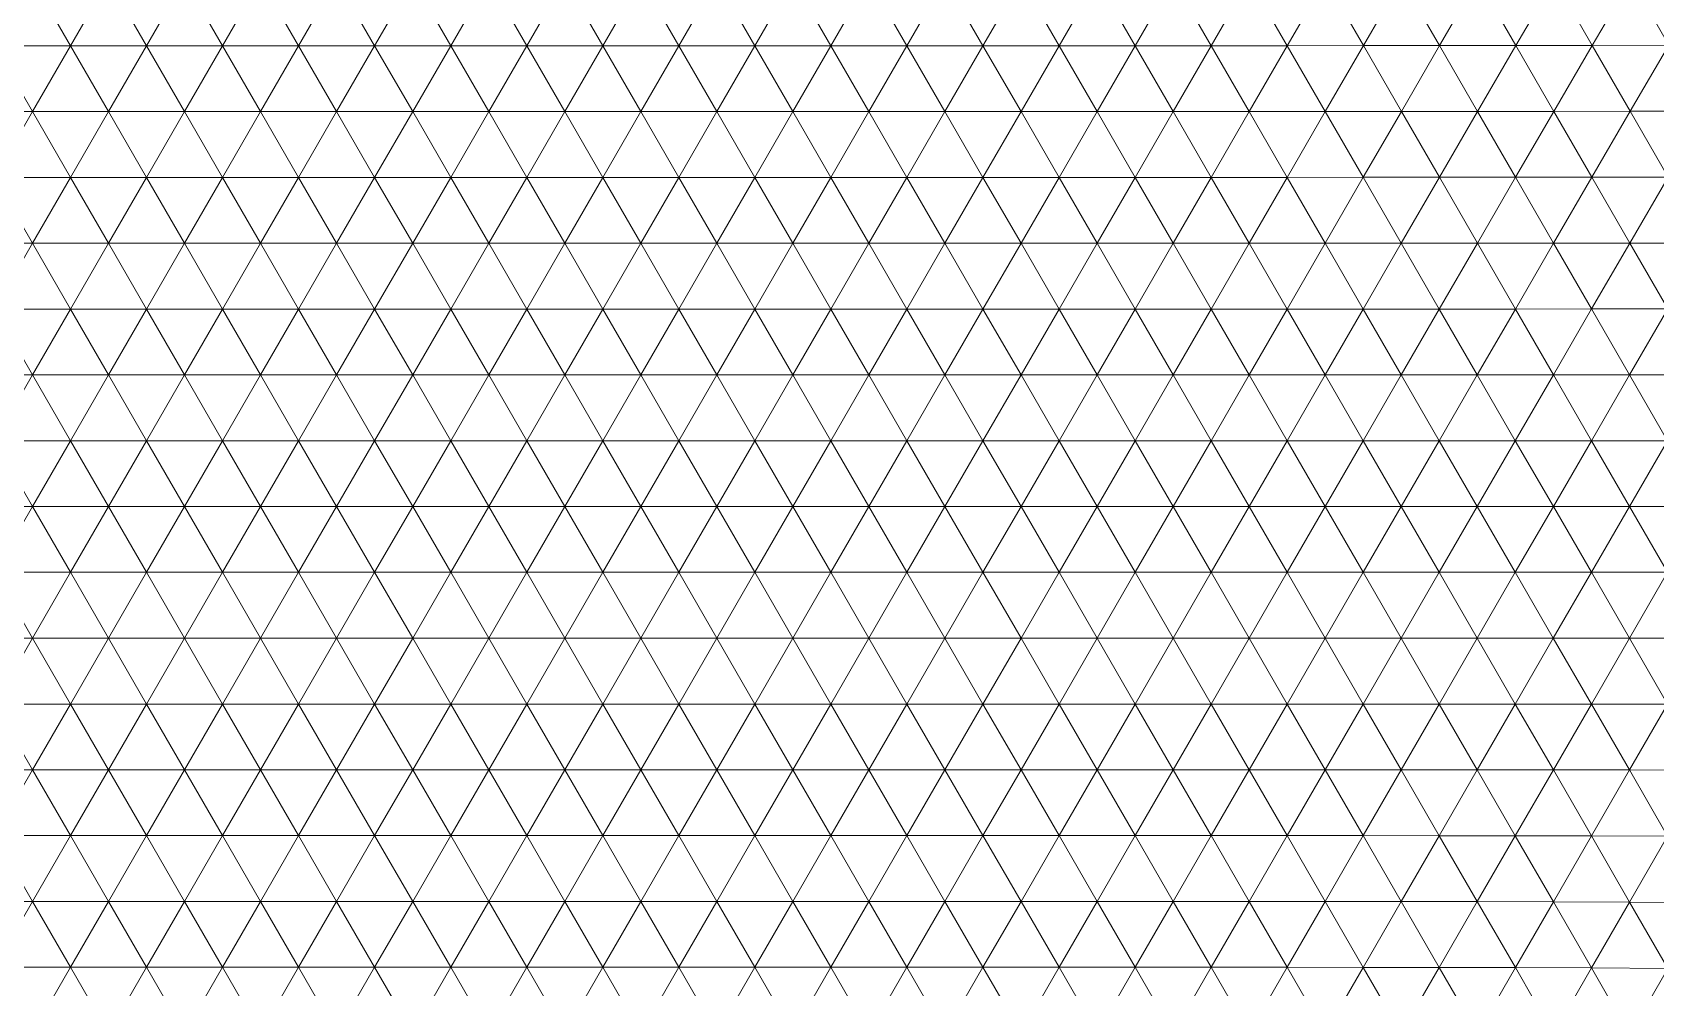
# Model space of a CAD drawing. Extents: x 1.2 to 53.9, y -43.5 to 3.2.
# Drawn here: x 37.909 to 42.178, y -31.852 to -29.338 of the extents above; entities that cross this region are included whole.
import ezdxf

# ---------------------------------------------------------------- set-up
doc = ezdxf.new("R2010")
doc.units = 0
doc.header["$MEASUREMENT"] = 0
doc.layers.add('layer', color=7, linetype='Continuous')

msp = doc.modelspace()

# ---------------------------------------------------------------- linework, layer by layer
at = {"layer": 'layer', "color": 47, "lineweight": 9}
for points in [[(41.7106, -29.1995), (41.8105, -29.3729), (41.9118, -29.1991)], [(41.8105, -29.3729), (42.0116, -29.3726), (41.9118, -29.1991)], [(41.9118, -29.1991), (42.0116, -29.3726), (42.1137, -29.1986)], [(42.0116, -29.3726), (42.2133, -29.3721), (42.1137, -29.1986)], [(42.1137, -29.1986), (42.2133, -29.3721), (42.3163, -29.1981)], [(37.8091, -29.3734), (38.0091, -29.3734), (37.9091, -29.2002)], [(37.9091, -29.2002), (38.0091, -29.3734), (38.1091, -29.2002)], [(38.0091, -29.3734), (38.2091, -29.3734), (38.1091, -29.2002)], [(38.1091, -29.2002), (38.2091, -29.3734), (38.3091, -29.2002)], [(38.2091, -29.3734), (38.4091, -29.3734), (38.3091, -29.2002)], [(38.3091, -29.2002), (38.4091, -29.3734), (38.5091, -29.2002)], [(38.4091, -29.3734), (38.6091, -29.3734), (38.5091, -29.2002)], [(38.5091, -29.2002), (38.6091, -29.3734), (38.7091, -29.2002)], [(38.6091, -29.3734), (38.8091, -29.3734), (38.7091, -29.2002)], [(38.7091, -29.2002), (38.8091, -29.3734), (38.9091, -29.2002)], [(38.8091, -29.3734), (39.0091, -29.3734), (38.9091, -29.2002)], [(38.9091, -29.2002), (39.0091, -29.3734), (39.1091, -29.2002)], [(39.0091, -29.3734), (39.2091, -29.3734), (39.1091, -29.2002)], [(39.1091, -29.2002), (39.2091, -29.3734), (39.3091, -29.2002)], [(39.2091, -29.3734), (39.4091, -29.3734), (39.3091, -29.2002)], [(39.3091, -29.2002), (39.4091, -29.3734), (39.5091, -29.2002)], [(39.4091, -29.3734), (39.6091, -29.3734), (39.5091, -29.2002)], [(39.5091, -29.2002), (39.6091, -29.3734), (39.7091, -29.2002)], [(39.6091, -29.3734), (39.8091, -29.3734), (39.7091, -29.2002)], [(39.7091, -29.2002), (39.8091, -29.3734), (39.9091, -29.2002)], [(39.8091, -29.3734), (40.0091, -29.3734), (39.9091, -29.2002)], [(39.9091, -29.2002), (40.0091, -29.3734), (40.1091, -29.2002)], [(40.0091, -29.3734), (40.2091, -29.3734), (40.1091, -29.2002)], [(40.1091, -29.2002), (40.2091, -29.3734), (40.3091, -29.2002)], [(40.2091, -29.3734), (40.4091, -29.3734), (40.3091, -29.2002)], [(40.3091, -29.2002), (40.4091, -29.3734), (40.5091, -29.2002)], [(40.4091, -29.3734), (40.6091, -29.3734), (40.5091, -29.2002)], [(40.5091, -29.2002), (40.6091, -29.3734), (40.7092, -29.2001)], [(40.6091, -29.3734), (40.8092, -29.3734), (40.7092, -29.2001)], [(40.7092, -29.2001), (40.8092, -29.3734), (40.9092, -29.2001)], [(40.8092, -29.3734), (41.0092, -29.3733), (40.9092, -29.2001)], [(40.9092, -29.2001), (41.0092, -29.3733), (41.1094, -29.2)], [(41.0092, -29.3733), (41.2093, -29.3733), (41.1094, -29.2)], [(41.1094, -29.2), (41.2093, -29.3733), (41.3096, -29.1999)], [(41.2093, -29.3733), (41.4095, -29.3732), (41.3096, -29.1999)], [(41.3096, -29.1999), (41.4095, -29.3732), (41.51, -29.1998)], [(41.4095, -29.3732), (41.6099, -29.3731), (41.51, -29.1998)], [(41.51, -29.1998), (41.6099, -29.3731), (41.7106, -29.1995)], [(41.6099, -29.3731), (41.8105, -29.3729), (41.7106, -29.1995)], [(37.7091, -29.5466), (37.9091, -29.5466), (37.8091, -29.3734)], [(37.8091, -29.3734), (37.9091, -29.5466), (38.0091, -29.3734)], [(37.9091, -29.5466), (38.1091, -29.5466), (38.0091, -29.3734)], [(38.0091, -29.3734), (38.1091, -29.5466), (38.2091, -29.3734)], [(38.1091, -29.5466), (38.3091, -29.5466), (38.2091, -29.3734)], [(38.2091, -29.3734), (38.3091, -29.5466), (38.4091, -29.3734)], [(38.3091, -29.5466), (38.5091, -29.5466), (38.4091, -29.3734)], [(38.4091, -29.3734), (38.5091, -29.5466), (38.6091, -29.3734)], [(38.5091, -29.5466), (38.7091, -29.5466), (38.6091, -29.3734)], [(38.6091, -29.3734), (38.7091, -29.5466), (38.8091, -29.3734)], [(38.7091, -29.5466), (38.9091, -29.5466), (38.8091, -29.3734)], [(38.8091, -29.3734), (38.9091, -29.5466), (39.0091, -29.3734)], [(38.9091, -29.5466), (39.1091, -29.5466), (39.0091, -29.3734)], [(39.0091, -29.3734), (39.1091, -29.5466), (39.2091, -29.3734)], [(39.1091, -29.5466), (39.3091, -29.5466), (39.2091, -29.3734)], [(39.2091, -29.3734), (39.3091, -29.5466), (39.4091, -29.3734)], [(39.3091, -29.5466), (39.5091, -29.5466), (39.4091, -29.3734)], [(39.4091, -29.3734), (39.5091, -29.5466), (39.6091, -29.3734)], [(39.5091, -29.5466), (39.7091, -29.5466), (39.6091, -29.3734)], [(39.6091, -29.3734), (39.7091, -29.5466), (39.8091, -29.3734)], [(39.7091, -29.5466), (39.9091, -29.5466), (39.8091, -29.3734)], [(39.8091, -29.3734), (39.9091, -29.5466), (40.0091, -29.3734)], [(39.9091, -29.5466), (40.1091, -29.5466), (40.0091, -29.3734)], [(40.0091, -29.3734), (40.1091, -29.5466), (40.2091, -29.3734)], [(40.1091, -29.5466), (40.3091, -29.5466), (40.2091, -29.3734)], [(40.2091, -29.3734), (40.3091, -29.5466), (40.4091, -29.3734)], [(40.3091, -29.5466), (40.5091, -29.5466), (40.4091, -29.3734)], [(40.4091, -29.3734), (40.5091, -29.5466), (40.6091, -29.3734)], [(40.5091, -29.5466), (40.7091, -29.5466), (40.6091, -29.3734)], [(40.6091, -29.3734), (40.7091, -29.5466), (40.8092, -29.3734)], [(40.7091, -29.5466), (40.9092, -29.5466), (40.8092, -29.3734)], [(40.8092, -29.3734), (40.9092, -29.5466), (41.0092, -29.3733)], [(40.9092, -29.5466), (41.1092, -29.5465), (41.0092, -29.3733)], [(41.0092, -29.3733), (41.1092, -29.5465), (41.2093, -29.3733)], [(41.1092, -29.5465), (41.3093, -29.5465), (41.2093, -29.3733)], [(41.2093, -29.3733), (41.3093, -29.5465), (41.4095, -29.3732)], [(41.3093, -29.5465), (41.5095, -29.5465), (41.4095, -29.3732)], [(41.4095, -29.3732), (41.5095, -29.5465), (41.6099, -29.3731)], [(41.5095, -29.5465), (41.7098, -29.5463), (41.6099, -29.3731)], [(41.6099, -29.3731), (41.7098, -29.5463), (41.8105, -29.3729)], [(41.7098, -29.5463), (41.9104, -29.5462), (41.8105, -29.3729)], [(41.8105, -29.3729), (41.9104, -29.5462), (42.0116, -29.3726)], [(41.9104, -29.5462), (42.1114, -29.5459), (42.0116, -29.3726)], [(42.0116, -29.3726), (42.1114, -29.5459), (42.2133, -29.3721)], [(42.1114, -29.5459), (42.3131, -29.5455), (42.2133, -29.3721)], [(37.7091, -29.5466), (37.8091, -29.7198), (37.9091, -29.5466)], [(37.8091, -29.7198), (38.0091, -29.7198), (37.9091, -29.5466)], [(37.9091, -29.5466), (38.0091, -29.7198), (38.1091, -29.5466)], [(38.0091, -29.7198), (38.2091, -29.7198), (38.1091, -29.5466)], [(38.1091, -29.5466), (38.2091, -29.7198), (38.3091, -29.5466)], [(38.2091, -29.7198), (38.4091, -29.7198), (38.3091, -29.5466)], [(38.3091, -29.5466), (38.4091, -29.7198), (38.5091, -29.5466)], [(38.4091, -29.7198), (38.6091, -29.7198), (38.5091, -29.5466)], [(38.5091, -29.5466), (38.6091, -29.7198), (38.7091, -29.5466)], [(38.6091, -29.7198), (38.8091, -29.7198), (38.7091, -29.5466)], [(38.7091, -29.5466), (38.8091, -29.7198), (38.9091, -29.5466)], [(38.8091, -29.7198), (39.0091, -29.7198), (38.9091, -29.5466)], [(38.9091, -29.5466), (39.0091, -29.7198), (39.1091, -29.5466)], [(39.0091, -29.7198), (39.2091, -29.7198), (39.1091, -29.5466)], [(39.1091, -29.5466), (39.2091, -29.7198), (39.3091, -29.5466)], [(39.2091, -29.7198), (39.4091, -29.7198), (39.3091, -29.5466)], [(39.3091, -29.5466), (39.4091, -29.7198), (39.5091, -29.5466)], [(39.4091, -29.7198), (39.6091, -29.7198), (39.5091, -29.5466)], [(39.5091, -29.5466), (39.6091, -29.7198), (39.7091, -29.5466)], [(39.6091, -29.7198), (39.8091, -29.7198), (39.7091, -29.5466)], [(39.7091, -29.5466), (39.8091, -29.7198), (39.9091, -29.5466)], [(39.8091, -29.7198), (40.0091, -29.7198), (39.9091, -29.5466)], [(39.9091, -29.5466), (40.0091, -29.7198), (40.1091, -29.5466)], [(40.0091, -29.7198), (40.2091, -29.7198), (40.1091, -29.5466)], [(40.1091, -29.5466), (40.2091, -29.7198), (40.3091, -29.5466)], [(40.2091, -29.7198), (40.4091, -29.7198), (40.3091, -29.5466)], [(40.3091, -29.5466), (40.4091, -29.7198), (40.5091, -29.5466)], [(40.4091, -29.7198), (40.6091, -29.7198), (40.5091, -29.5466)], [(40.5091, -29.5466), (40.6091, -29.7198), (40.7091, -29.5466)], [(40.6091, -29.7198), (40.8091, -29.7198), (40.7091, -29.5466)], [(40.7091, -29.5466), (40.8091, -29.7198), (40.9092, -29.5466)], [(40.8091, -29.7198), (41.0092, -29.7198), (40.9092, -29.5466)], [(40.9092, -29.5466), (41.0092, -29.7198), (41.1092, -29.5465)], [(41.0092, -29.7198), (41.2092, -29.7198), (41.1092, -29.5465)], [(41.1092, -29.5465), (41.2092, -29.7198), (41.3093, -29.5465)], [(41.2092, -29.7198), (41.4093, -29.7197), (41.3093, -29.5465)], [(41.3093, -29.5465), (41.4093, -29.7197), (41.5095, -29.5465)], [(41.4093, -29.7197), (41.6094, -29.7197), (41.5095, -29.5465)], [(41.5095, -29.5465), (41.6094, -29.7197), (41.7098, -29.5463)], [(41.6094, -29.7197), (41.8097, -29.7196), (41.7098, -29.5463)], [(41.7098, -29.5463), (41.8097, -29.7196), (41.9104, -29.5462)], [(41.8097, -29.7196), (42.0102, -29.7195), (41.9104, -29.5462)], [(41.9104, -29.5462), (42.0102, -29.7195), (42.1114, -29.5459)], [(42.0102, -29.7195), (42.2111, -29.7193), (42.1114, -29.5459)], [(42.1114, -29.5459), (42.2111, -29.7193), (42.3131, -29.5455)], [(37.7091, -29.893), (37.9091, -29.893), (37.8091, -29.7198)], [(37.8091, -29.7198), (37.9091, -29.893), (38.0091, -29.7198)], [(37.9091, -29.893), (38.1091, -29.893), (38.0091, -29.7198)], [(38.0091, -29.7198), (38.1091, -29.893), (38.2091, -29.7198)], [(38.1091, -29.893), (38.3091, -29.893), (38.2091, -29.7198)], [(38.2091, -29.7198), (38.3091, -29.893), (38.4091, -29.7198)], [(38.3091, -29.893), (38.5091, -29.893), (38.4091, -29.7198)], [(38.4091, -29.7198), (38.5091, -29.893), (38.6091, -29.7198)], [(38.5091, -29.893), (38.7091, -29.893), (38.6091, -29.7198)], [(38.6091, -29.7198), (38.7091, -29.893), (38.8091, -29.7198)], [(38.7091, -29.893), (38.9091, -29.893), (38.8091, -29.7198)], [(38.8091, -29.7198), (38.9091, -29.893), (39.0091, -29.7198)], [(38.9091, -29.893), (39.1091, -29.893), (39.0091, -29.7198)], [(39.0091, -29.7198), (39.1091, -29.893), (39.2091, -29.7198)], [(39.1091, -29.893), (39.3091, -29.893), (39.2091, -29.7198)], [(39.2091, -29.7198), (39.3091, -29.893), (39.4091, -29.7198)], [(39.3091, -29.893), (39.5091, -29.893), (39.4091, -29.7198)], [(39.4091, -29.7198), (39.5091, -29.893), (39.6091, -29.7198)], [(39.5091, -29.893), (39.7091, -29.893), (39.6091, -29.7198)], [(39.6091, -29.7198), (39.7091, -29.893), (39.8091, -29.7198)], [(39.7091, -29.893), (39.9091, -29.893), (39.8091, -29.7198)], [(39.8091, -29.7198), (39.9091, -29.893), (40.0091, -29.7198)], [(39.9091, -29.893), (40.1091, -29.893), (40.0091, -29.7198)], [(40.0091, -29.7198), (40.1091, -29.893), (40.2091, -29.7198)], [(40.1091, -29.893), (40.3091, -29.893), (40.2091, -29.7198)], [(40.2091, -29.7198), (40.3091, -29.893), (40.4091, -29.7198)], [(40.3091, -29.893), (40.5091, -29.893), (40.4091, -29.7198)], [(40.4091, -29.7198), (40.5091, -29.893), (40.6091, -29.7198)], [(40.5091, -29.893), (40.7091, -29.893), (40.6091, -29.7198)], [(40.6091, -29.7198), (40.7091, -29.893), (40.8091, -29.7198)], [(40.7091, -29.893), (40.9091, -29.893), (40.8091, -29.7198)], [(40.8091, -29.7198), (40.9091, -29.893), (41.0092, -29.7198)], [(40.9091, -29.893), (41.1091, -29.893), (41.0092, -29.7198)], [(41.0092, -29.7198), (41.1091, -29.893), (41.2092, -29.7198)], [(41.1091, -29.893), (41.3092, -29.893), (41.2092, -29.7198)], [(41.2092, -29.7198), (41.3092, -29.893), (41.4093, -29.7197)], [(41.3092, -29.893), (41.5093, -29.893), (41.4093, -29.7197)], [(41.4093, -29.7197), (41.5093, -29.893), (41.6094, -29.7197)], [(41.5093, -29.893), (41.7094, -29.8929), (41.6094, -29.7197)], [(41.6094, -29.7197), (41.7094, -29.8929), (41.8097, -29.7196)], [(41.7094, -29.8929), (41.9097, -29.8929), (41.8097, -29.7196)], [(41.8097, -29.7196), (41.9097, -29.8929), (42.0102, -29.7195)], [(41.9097, -29.8929), (42.1101, -29.8928), (42.0102, -29.7195)], [(42.0102, -29.7195), (42.1101, -29.8928), (42.2111, -29.7193)], [(42.1101, -29.8928), (42.3108, -29.8928), (42.2111, -29.7193)], [(37.7091, -29.893), (37.8091, -30.0662), (37.9091, -29.893)], [(37.8091, -30.0662), (38.0091, -30.0662), (37.9091, -29.893)], [(37.9091, -29.893), (38.0091, -30.0662), (38.1091, -29.893)], [(38.0091, -30.0662), (38.2091, -30.0662), (38.1091, -29.893)], [(38.1091, -29.893), (38.2091, -30.0662), (38.3091, -29.893)], [(38.2091, -30.0662), (38.4091, -30.0662), (38.3091, -29.893)], [(38.3091, -29.893), (38.4091, -30.0662), (38.5091, -29.893)], [(38.4091, -30.0662), (38.6091, -30.0662), (38.5091, -29.893)], [(38.5091, -29.893), (38.6091, -30.0662), (38.7091, -29.893)], [(38.6091, -30.0662), (38.8091, -30.0662), (38.7091, -29.893)], [(38.7091, -29.893), (38.8091, -30.0662), (38.9091, -29.893)], [(38.8091, -30.0662), (39.0091, -30.0662), (38.9091, -29.893)], [(38.9091, -29.893), (39.0091, -30.0662), (39.1091, -29.893)], [(39.0091, -30.0662), (39.2091, -30.0662), (39.1091, -29.893)], [(39.1091, -29.893), (39.2091, -30.0662), (39.3091, -29.893)], [(39.2091, -30.0662), (39.4091, -30.0662), (39.3091, -29.893)], [(39.3091, -29.893), (39.4091, -30.0662), (39.5091, -29.893)], [(39.4091, -30.0662), (39.6091, -30.0662), (39.5091, -29.893)], [(39.5091, -29.893), (39.6091, -30.0662), (39.7091, -29.893)], [(39.6091, -30.0662), (39.8091, -30.0662), (39.7091, -29.893)], [(39.7091, -29.893), (39.8091, -30.0662), (39.9091, -29.893)], [(39.8091, -30.0662), (40.0091, -30.0662), (39.9091, -29.893)], [(39.9091, -29.893), (40.0091, -30.0662), (40.1091, -29.893)], [(40.0091, -30.0662), (40.2091, -30.0662), (40.1091, -29.893)], [(40.1091, -29.893), (40.2091, -30.0662), (40.3091, -29.893)], [(40.2091, -30.0662), (40.4091, -30.0662), (40.3091, -29.893)], [(40.3091, -29.893), (40.4091, -30.0662), (40.5091, -29.893)], [(40.4091, -30.0662), (40.6091, -30.0662), (40.5091, -29.893)], [(40.5091, -29.893), (40.6091, -30.0662), (40.7091, -29.893)], [(40.6091, -30.0662), (40.8091, -30.0662), (40.7091, -29.893)], [(40.7091, -29.893), (40.8091, -30.0662), (40.9091, -29.893)], [(40.8091, -30.0662), (41.0091, -30.0662), (40.9091, -29.893)], [(40.9091, -29.893), (41.0091, -30.0662), (41.1091, -29.893)], [(41.0091, -30.0662), (41.2091, -30.0662), (41.1091, -29.893)], [(41.1091, -29.893), (41.2091, -30.0662), (41.3092, -29.893)], [(41.2091, -30.0662), (41.4092, -30.0662), (41.3092, -29.893)], [(41.3092, -29.893), (41.4092, -30.0662), (41.5093, -29.893)], [(41.4092, -30.0662), (41.6092, -30.0662), (41.5093, -29.893)], [(41.5093, -29.893), (41.6092, -30.0662), (41.7094, -29.8929)], [(41.6092, -30.0662), (41.8094, -30.0662), (41.7094, -29.8929)], [(41.7094, -29.8929), (41.8094, -30.0662), (41.9097, -29.8929)], [(41.8094, -30.0662), (42.0096, -30.0661), (41.9097, -29.8929)], [(41.9097, -29.8929), (42.0096, -30.0661), (42.1101, -29.8928)], [(42.0096, -30.0661), (42.2099, -30.0661), (42.1101, -29.8928)], [(42.1101, -29.8928), (42.2099, -30.0661), (42.3108, -29.8928)], [(37.7091, -30.2394), (37.9091, -30.2394), (37.8091, -30.0662)], [(37.8091, -30.0662), (37.9091, -30.2394), (38.0091, -30.0662)], [(37.9091, -30.2394), (38.1091, -30.2394), (38.0091, -30.0662)], [(38.0091, -30.0662), (38.1091, -30.2394), (38.2091, -30.0662)], [(38.1091, -30.2394), (38.3091, -30.2394), (38.2091, -30.0662)], [(38.2091, -30.0662), (38.3091, -30.2394), (38.4091, -30.0662)], [(38.3091, -30.2394), (38.5091, -30.2394), (38.4091, -30.0662)], [(38.4091, -30.0662), (38.5091, -30.2394), (38.6091, -30.0662)], [(38.5091, -30.2394), (38.7091, -30.2394), (38.6091, -30.0662)], [(38.6091, -30.0662), (38.7091, -30.2394), (38.8091, -30.0662)], [(38.7091, -30.2394), (38.9091, -30.2394), (38.8091, -30.0662)], [(38.8091, -30.0662), (38.9091, -30.2394), (39.0091, -30.0662)], [(38.9091, -30.2394), (39.1091, -30.2394), (39.0091, -30.0662)], [(39.0091, -30.0662), (39.1091, -30.2394), (39.2091, -30.0662)], [(39.1091, -30.2394), (39.3091, -30.2394), (39.2091, -30.0662)], [(39.2091, -30.0662), (39.3091, -30.2394), (39.4091, -30.0662)], [(39.3091, -30.2394), (39.5091, -30.2394), (39.4091, -30.0662)], [(39.4091, -30.0662), (39.5091, -30.2394), (39.6091, -30.0662)], [(39.5091, -30.2394), (39.7091, -30.2394), (39.6091, -30.0662)], [(39.6091, -30.0662), (39.7091, -30.2394), (39.8091, -30.0662)], [(39.7091, -30.2394), (39.9091, -30.2394), (39.8091, -30.0662)], [(39.8091, -30.0662), (39.9091, -30.2394), (40.0091, -30.0662)], [(39.9091, -30.2394), (40.1091, -30.2394), (40.0091, -30.0662)], [(40.0091, -30.0662), (40.1091, -30.2394), (40.2091, -30.0662)], [(40.1091, -30.2394), (40.3091, -30.2394), (40.2091, -30.0662)], [(40.2091, -30.0662), (40.3091, -30.2394), (40.4091, -30.0662)], [(40.3091, -30.2394), (40.5091, -30.2394), (40.4091, -30.0662)], [(40.4091, -30.0662), (40.5091, -30.2394), (40.6091, -30.0662)], [(40.5091, -30.2394), (40.7091, -30.2394), (40.6091, -30.0662)], [(40.6091, -30.0662), (40.7091, -30.2394), (40.8091, -30.0662)], [(40.7091, -30.2394), (40.9091, -30.2394), (40.8091, -30.0662)], [(40.8091, -30.0662), (40.9091, -30.2394), (41.0091, -30.0662)], [(40.9091, -30.2394), (41.1091, -30.2394), (41.0091, -30.0662)], [(41.0091, -30.0662), (41.1091, -30.2394), (41.2091, -30.0662)], [(41.1091, -30.2394), (41.3091, -30.2394), (41.2091, -30.0662)], [(41.2091, -30.0662), (41.3091, -30.2394), (41.4092, -30.0662)], [(41.3091, -30.2394), (41.5092, -30.2394), (41.4092, -30.0662)], [(41.4092, -30.0662), (41.5092, -30.2394), (41.6092, -30.0662)], [(41.5092, -30.2394), (41.7092, -30.2394), (41.6092, -30.0662)], [(41.6092, -30.0662), (41.7092, -30.2394), (41.8094, -30.0662)], [(41.7092, -30.2394), (41.9093, -30.2394), (41.8094, -30.0662)], [(41.8094, -30.0662), (41.9093, -30.2394), (42.0096, -30.0661)], [(41.9093, -30.2394), (42.1095, -30.2394), (42.0096, -30.0661)], [(42.0096, -30.0661), (42.1095, -30.2394), (42.2099, -30.0661)], [(42.1095, -30.2394), (42.3097, -30.2394), (42.2099, -30.0661)], [(37.7091, -30.2394), (37.8091, -30.4126), (37.9091, -30.2394)], [(37.8091, -30.4126), (38.0091, -30.4126), (37.9091, -30.2394)], [(37.9091, -30.2394), (38.0091, -30.4126), (38.1091, -30.2394)], [(38.0091, -30.4126), (38.2091, -30.4126), (38.1091, -30.2394)], [(38.1091, -30.2394), (38.2091, -30.4126), (38.3091, -30.2394)], [(38.2091, -30.4126), (38.4091, -30.4126), (38.3091, -30.2394)], [(38.3091, -30.2394), (38.4091, -30.4126), (38.5091, -30.2394)], [(38.4091, -30.4126), (38.6091, -30.4126), (38.5091, -30.2394)], [(38.5091, -30.2394), (38.6091, -30.4126), (38.7091, -30.2394)], [(38.6091, -30.4126), (38.8091, -30.4126), (38.7091, -30.2394)], [(38.7091, -30.2394), (38.8091, -30.4126), (38.9091, -30.2394)], [(38.8091, -30.4126), (39.0091, -30.4126), (38.9091, -30.2394)], [(38.9091, -30.2394), (39.0091, -30.4126), (39.1091, -30.2394)], [(39.0091, -30.4126), (39.2091, -30.4126), (39.1091, -30.2394)], [(39.1091, -30.2394), (39.2091, -30.4126), (39.3091, -30.2394)], [(39.2091, -30.4126), (39.4091, -30.4126), (39.3091, -30.2394)], [(39.3091, -30.2394), (39.4091, -30.4126), (39.5091, -30.2394)], [(39.4091, -30.4126), (39.6091, -30.4126), (39.5091, -30.2394)], [(39.5091, -30.2394), (39.6091, -30.4126), (39.7091, -30.2394)], [(39.6091, -30.4126), (39.8091, -30.4126), (39.7091, -30.2394)], [(39.7091, -30.2394), (39.8091, -30.4126), (39.9091, -30.2394)], [(39.8091, -30.4126), (40.0091, -30.4126), (39.9091, -30.2394)], [(39.9091, -30.2394), (40.0091, -30.4126), (40.1091, -30.2394)], [(40.0091, -30.4126), (40.2091, -30.4126), (40.1091, -30.2394)], [(40.1091, -30.2394), (40.2091, -30.4126), (40.3091, -30.2394)], [(40.2091, -30.4126), (40.4091, -30.4126), (40.3091, -30.2394)], [(40.3091, -30.2394), (40.4091, -30.4126), (40.5091, -30.2394)], [(40.4091, -30.4126), (40.6091, -30.4126), (40.5091, -30.2394)], [(40.5091, -30.2394), (40.6091, -30.4126), (40.7091, -30.2394)], [(40.6091, -30.4126), (40.8091, -30.4126), (40.7091, -30.2394)], [(40.7091, -30.2394), (40.8091, -30.4126), (40.9091, -30.2394)], [(40.8091, -30.4126), (41.0091, -30.4126), (40.9091, -30.2394)], [(40.9091, -30.2394), (41.0091, -30.4126), (41.1091, -30.2394)], [(41.0091, -30.4126), (41.2091, -30.4126), (41.1091, -30.2394)], [(41.1091, -30.2394), (41.2091, -30.4126), (41.3091, -30.2394)], [(41.2091, -30.4126), (41.4091, -30.4126), (41.3091, -30.2394)], [(41.3091, -30.2394), (41.4091, -30.4126), (41.5092, -30.2394)], [(41.4091, -30.4126), (41.6092, -30.4126), (41.5092, -30.2394)], [(41.5092, -30.2394), (41.6092, -30.4126), (41.7092, -30.2394)], [(41.6092, -30.4126), (41.8092, -30.4126), (41.7092, -30.2394)], [(41.7092, -30.2394), (41.8092, -30.4126), (41.9093, -30.2394)], [(41.8092, -30.4126), (42.0093, -30.4126), (41.9093, -30.2394)], [(41.9093, -30.2394), (42.0093, -30.4126), (42.1095, -30.2394)], [(42.0093, -30.4126), (42.2094, -30.4126), (42.1095, -30.2394)], [(42.1095, -30.2394), (42.2094, -30.4126), (42.3097, -30.2394)], [(37.7091, -30.5858), (37.9091, -30.5858), (37.8091, -30.4126)], [(37.8091, -30.4126), (37.9091, -30.5858), (38.0091, -30.4126)], [(37.9091, -30.5858), (38.1091, -30.5858), (38.0091, -30.4126)], [(38.0091, -30.4126), (38.1091, -30.5858), (38.2091, -30.4126)], [(38.1091, -30.5858), (38.3091, -30.5858), (38.2091, -30.4126)], [(38.2091, -30.4126), (38.3091, -30.5858), (38.4091, -30.4126)], [(38.3091, -30.5858), (38.5091, -30.5858), (38.4091, -30.4126)], [(38.4091, -30.4126), (38.5091, -30.5858), (38.6091, -30.4126)], [(38.5091, -30.5858), (38.7091, -30.5858), (38.6091, -30.4126)], [(38.6091, -30.4126), (38.7091, -30.5858), (38.8091, -30.4126)], [(38.7091, -30.5858), (38.9091, -30.5858), (38.8091, -30.4126)], [(38.8091, -30.4126), (38.9091, -30.5858), (39.0091, -30.4126)], [(38.9091, -30.5858), (39.1091, -30.5858), (39.0091, -30.4126)], [(39.0091, -30.4126), (39.1091, -30.5858), (39.2091, -30.4126)], [(39.1091, -30.5858), (39.3091, -30.5858), (39.2091, -30.4126)], [(39.2091, -30.4126), (39.3091, -30.5858), (39.4091, -30.4126)], [(39.3091, -30.5858), (39.5091, -30.5858), (39.4091, -30.4126)], [(39.4091, -30.4126), (39.5091, -30.5858), (39.6091, -30.4126)], [(39.5091, -30.5858), (39.7091, -30.5858), (39.6091, -30.4126)], [(39.6091, -30.4126), (39.7091, -30.5858), (39.8091, -30.4126)], [(39.7091, -30.5858), (39.9091, -30.5858), (39.8091, -30.4126)], [(39.8091, -30.4126), (39.9091, -30.5858), (40.0091, -30.4126)], [(39.9091, -30.5858), (40.1091, -30.5858), (40.0091, -30.4126)], [(40.0091, -30.4126), (40.1091, -30.5858), (40.2091, -30.4126)], [(40.1091, -30.5858), (40.3091, -30.5858), (40.2091, -30.4126)], [(40.2091, -30.4126), (40.3091, -30.5858), (40.4091, -30.4126)], [(40.3091, -30.5858), (40.5091, -30.5858), (40.4091, -30.4126)], [(40.4091, -30.4126), (40.5091, -30.5858), (40.6091, -30.4126)], [(40.5091, -30.5858), (40.7091, -30.5858), (40.6091, -30.4126)], [(40.6091, -30.4126), (40.7091, -30.5858), (40.8091, -30.4126)], [(40.7091, -30.5858), (40.9091, -30.5858), (40.8091, -30.4126)], [(40.8091, -30.4126), (40.9091, -30.5858), (41.0091, -30.4126)], [(40.9091, -30.5858), (41.1091, -30.5858), (41.0091, -30.4126)], [(41.0091, -30.4126), (41.1091, -30.5858), (41.2091, -30.4126)], [(41.1091, -30.5858), (41.3091, -30.5858), (41.2091, -30.4126)], [(41.2091, -30.4126), (41.3091, -30.5858), (41.4091, -30.4126)], [(41.3091, -30.5858), (41.5091, -30.5858), (41.4091, -30.4126)], [(41.4091, -30.4126), (41.5091, -30.5858), (41.6092, -30.4126)], [(41.5091, -30.5858), (41.7091, -30.5858), (41.6092, -30.4126)], [(41.6092, -30.4126), (41.7091, -30.5858), (41.8092, -30.4126)], [(41.7091, -30.5858), (41.9092, -30.5858), (41.8092, -30.4126)], [(41.8092, -30.4126), (41.9092, -30.5858), (42.0093, -30.4126)], [(41.9092, -30.5858), (42.1092, -30.5858), (42.0093, -30.4126)], [(42.0093, -30.4126), (42.1092, -30.5858), (42.2094, -30.4126)], [(42.1092, -30.5858), (42.3093, -30.5858), (42.2094, -30.4126)], [(37.7091, -30.5858), (37.8091, -30.759), (37.9091, -30.5858)], [(37.8091, -30.759), (38.0091, -30.759), (37.9091, -30.5858)], [(37.9091, -30.5858), (38.0091, -30.759), (38.1091, -30.5858)], [(38.0091, -30.759), (38.2091, -30.759), (38.1091, -30.5858)], [(38.1091, -30.5858), (38.2091, -30.759), (38.3091, -30.5858)], [(38.2091, -30.759), (38.4091, -30.759), (38.3091, -30.5858)], [(38.3091, -30.5858), (38.4091, -30.759), (38.5091, -30.5858)], [(38.4091, -30.759), (38.6091, -30.759), (38.5091, -30.5858)], [(38.5091, -30.5858), (38.6091, -30.759), (38.7091, -30.5858)], [(38.6091, -30.759), (38.8091, -30.759), (38.7091, -30.5858)], [(38.7091, -30.5858), (38.8091, -30.759), (38.9091, -30.5858)], [(38.8091, -30.759), (39.0091, -30.759), (38.9091, -30.5858)], [(38.9091, -30.5858), (39.0091, -30.759), (39.1091, -30.5858)], [(39.0091, -30.759), (39.2091, -30.759), (39.1091, -30.5858)], [(39.1091, -30.5858), (39.2091, -30.759), (39.3091, -30.5858)], [(39.2091, -30.759), (39.4091, -30.759), (39.3091, -30.5858)], [(39.3091, -30.5858), (39.4091, -30.759), (39.5091, -30.5858)], [(39.4091, -30.759), (39.6091, -30.759), (39.5091, -30.5858)], [(39.5091, -30.5858), (39.6091, -30.759), (39.7091, -30.5858)], [(39.6091, -30.759), (39.8091, -30.759), (39.7091, -30.5858)], [(39.7091, -30.5858), (39.8091, -30.759), (39.9091, -30.5858)], [(39.8091, -30.759), (40.0091, -30.759), (39.9091, -30.5858)], [(39.9091, -30.5858), (40.0091, -30.759), (40.1091, -30.5858)], [(40.0091, -30.759), (40.2091, -30.759), (40.1091, -30.5858)], [(40.1091, -30.5858), (40.2091, -30.759), (40.3091, -30.5858)], [(40.2091, -30.759), (40.4091, -30.759), (40.3091, -30.5858)], [(40.3091, -30.5858), (40.4091, -30.759), (40.5091, -30.5858)], [(40.4091, -30.759), (40.6091, -30.759), (40.5091, -30.5858)], [(40.5091, -30.5858), (40.6091, -30.759), (40.7091, -30.5858)], [(40.6091, -30.759), (40.8091, -30.759), (40.7091, -30.5858)], [(40.7091, -30.5858), (40.8091, -30.759), (40.9091, -30.5858)], [(40.8091, -30.759), (41.0091, -30.759), (40.9091, -30.5858)], [(40.9091, -30.5858), (41.0091, -30.759), (41.1091, -30.5858)], [(41.0091, -30.759), (41.2091, -30.759), (41.1091, -30.5858)], [(41.1091, -30.5858), (41.2091, -30.759), (41.3091, -30.5858)], [(41.2091, -30.759), (41.4091, -30.759), (41.3091, -30.5858)], [(41.3091, -30.5858), (41.4091, -30.759), (41.5091, -30.5858)], [(41.4091, -30.759), (41.6091, -30.759), (41.5091, -30.5858)], [(41.5091, -30.5858), (41.6091, -30.759), (41.7091, -30.5858)], [(41.6091, -30.759), (41.8091, -30.759), (41.7091, -30.5858)], [(41.7091, -30.5858), (41.8091, -30.759), (41.9092, -30.5858)], [(41.8091, -30.759), (42.0091, -30.759), (41.9092, -30.5858)], [(41.9092, -30.5858), (42.0091, -30.759), (42.1092, -30.5858)], [(42.0091, -30.759), (42.2091, -30.759), (42.1092, -30.5858)], [(42.1092, -30.5858), (42.2091, -30.759), (42.3093, -30.5858)], [(37.9091, -30.9323), (37.8091, -30.759), (37.7091, -30.9323)], [(38.0091, -30.759), (37.8091, -30.759), (37.9091, -30.9323)], [(38.1091, -30.9323), (38.0091, -30.759), (37.9091, -30.9323)], [(38.2091, -30.759), (38.0091, -30.759), (38.1091, -30.9323)], [(38.3091, -30.9323), (38.2091, -30.759), (38.1091, -30.9323)], [(38.4091, -30.759), (38.2091, -30.759), (38.3091, -30.9323)], [(38.5091, -30.9323), (38.4091, -30.759), (38.3091, -30.9323)], [(38.6091, -30.759), (38.4091, -30.759), (38.5091, -30.9323)], [(38.7091, -30.9323), (38.6091, -30.759), (38.5091, -30.9323)], [(38.8091, -30.759), (38.6091, -30.759), (38.7091, -30.9323)], [(38.9091, -30.9323), (38.8091, -30.759), (38.7091, -30.9323)], [(39.0091, -30.759), (38.8091, -30.759), (38.9091, -30.9323)], [(39.1091, -30.9323), (39.0091, -30.759), (38.9091, -30.9323)], [(39.2091, -30.759), (39.0091, -30.759), (39.1091, -30.9323)], [(39.3091, -30.9323), (39.2091, -30.759), (39.1091, -30.9323)], [(39.4091, -30.759), (39.2091, -30.759), (39.3091, -30.9323)], [(39.5091, -30.9323), (39.4091, -30.759), (39.3091, -30.9323)], [(39.6091, -30.759), (39.4091, -30.759), (39.5091, -30.9323)], [(39.7091, -30.9323), (39.6091, -30.759), (39.5091, -30.9323)], [(39.8091, -30.759), (39.6091, -30.759), (39.7091, -30.9323)], [(39.9091, -30.9323), (39.8091, -30.759), (39.7091, -30.9323)], [(40.0091, -30.759), (39.8091, -30.759), (39.9091, -30.9323)], [(40.1091, -30.9323), (40.0091, -30.759), (39.9091, -30.9323)], [(40.2091, -30.759), (40.0091, -30.759), (40.1091, -30.9323)], [(40.3091, -30.9323), (40.2091, -30.759), (40.1091, -30.9323)], [(40.4091, -30.759), (40.2091, -30.759), (40.3091, -30.9323)], [(40.5091, -30.9323), (40.4091, -30.759), (40.3091, -30.9323)], [(40.6091, -30.759), (40.4091, -30.759), (40.5091, -30.9323)], [(40.7091, -30.9323), (40.6091, -30.759), (40.5091, -30.9323)], [(40.8091, -30.759), (40.6091, -30.759), (40.7091, -30.9323)], [(40.9091, -30.9323), (40.8091, -30.759), (40.7091, -30.9323)], [(41.0091, -30.759), (40.8091, -30.759), (40.9091, -30.9323)], [(41.1091, -30.9323), (41.0091, -30.759), (40.9091, -30.9323)], [(41.2091, -30.759), (41.0091, -30.759), (41.1091, -30.9323)], [(41.3091, -30.9323), (41.2091, -30.759), (41.1091, -30.9323)], [(41.4091, -30.759), (41.2091, -30.759), (41.3091, -30.9323)], [(41.5091, -30.9323), (41.4091, -30.759), (41.3091, -30.9323)], [(41.6091, -30.759), (41.4091, -30.759), (41.5091, -30.9323)], [(41.7091, -30.9323), (41.6091, -30.759), (41.5091, -30.9323)], [(41.8091, -30.759), (41.6091, -30.759), (41.7091, -30.9323)], [(41.9091, -30.9323), (41.8091, -30.759), (41.7091, -30.9323)], [(42.0091, -30.759), (41.8091, -30.759), (41.9091, -30.9323)], [(42.1091, -30.9323), (42.0091, -30.759), (41.9091, -30.9323)], [(42.2091, -30.759), (42.0091, -30.759), (42.1091, -30.9323)], [(42.3091, -30.9324), (42.2091, -30.759), (42.1091, -30.9323)], [(37.9091, -30.9323), (37.7091, -30.9323), (37.8091, -31.1055)], [(38.0091, -31.1055), (37.9091, -30.9323), (37.8091, -31.1055)], [(38.1091, -30.9323), (37.9091, -30.9323), (38.0091, -31.1055)], [(38.2091, -31.1055), (38.1091, -30.9323), (38.0091, -31.1055)], [(38.3091, -30.9323), (38.1091, -30.9323), (38.2091, -31.1055)], [(38.4091, -31.1055), (38.3091, -30.9323), (38.2091, -31.1055)], [(38.5091, -30.9323), (38.3091, -30.9323), (38.4091, -31.1055)], [(38.6091, -31.1055), (38.5091, -30.9323), (38.4091, -31.1055)], [(38.7091, -30.9323), (38.5091, -30.9323), (38.6091, -31.1055)], [(38.8091, -31.1055), (38.7091, -30.9323), (38.6091, -31.1055)], [(38.9091, -30.9323), (38.7091, -30.9323), (38.8091, -31.1055)], [(39.0091, -31.1055), (38.9091, -30.9323), (38.8091, -31.1055)], [(39.1091, -30.9323), (38.9091, -30.9323), (39.0091, -31.1055)], [(39.2091, -31.1055), (39.1091, -30.9323), (39.0091, -31.1055)], [(39.3091, -30.9323), (39.1091, -30.9323), (39.2091, -31.1055)], [(39.4091, -31.1055), (39.3091, -30.9323), (39.2091, -31.1055)], [(39.5091, -30.9323), (39.3091, -30.9323), (39.4091, -31.1055)], [(39.6091, -31.1055), (39.5091, -30.9323), (39.4091, -31.1055)], [(39.7091, -30.9323), (39.5091, -30.9323), (39.6091, -31.1055)], [(39.8091, -31.1055), (39.7091, -30.9323), (39.6091, -31.1055)], [(39.9091, -30.9323), (39.7091, -30.9323), (39.8091, -31.1055)], [(40.0091, -31.1055), (39.9091, -30.9323), (39.8091, -31.1055)], [(40.1091, -30.9323), (39.9091, -30.9323), (40.0091, -31.1055)], [(40.2091, -31.1055), (40.1091, -30.9323), (40.0091, -31.1055)], [(40.3091, -30.9323), (40.1091, -30.9323), (40.2091, -31.1055)], [(40.4091, -31.1055), (40.3091, -30.9323), (40.2091, -31.1055)], [(40.5091, -30.9323), (40.3091, -30.9323), (40.4091, -31.1055)], [(40.6091, -31.1055), (40.5091, -30.9323), (40.4091, -31.1055)], [(40.7091, -30.9323), (40.5091, -30.9323), (40.6091, -31.1055)], [(40.8091, -31.1055), (40.7091, -30.9323), (40.6091, -31.1055)], [(40.9091, -30.9323), (40.7091, -30.9323), (40.8091, -31.1055)], [(41.0091, -31.1055), (40.9091, -30.9323), (40.8091, -31.1055)], [(41.1091, -30.9323), (40.9091, -30.9323), (41.0091, -31.1055)], [(41.2091, -31.1055), (41.1091, -30.9323), (41.0091, -31.1055)], [(41.3091, -30.9323), (41.1091, -30.9323), (41.2091, -31.1055)], [(41.4091, -31.1055), (41.3091, -30.9323), (41.2091, -31.1055)], [(41.5091, -30.9323), (41.3091, -30.9323), (41.4091, -31.1055)], [(41.6091, -31.1055), (41.5091, -30.9323), (41.4091, -31.1055)], [(41.7091, -30.9323), (41.5091, -30.9323), (41.6091, -31.1055)], [(41.8091, -31.1055), (41.7091, -30.9323), (41.6091, -31.1055)], [(41.9091, -30.9323), (41.7091, -30.9323), (41.8091, -31.1055)], [(42.0091, -31.1056), (41.9091, -30.9323), (41.8091, -31.1055)], [(42.1091, -30.9323), (41.9091, -30.9323), (42.0091, -31.1056)], [(42.2092, -31.1057), (42.1091, -30.9323), (42.0091, -31.1056)], [(42.3091, -30.9324), (42.1091, -30.9323), (42.2092, -31.1057)], [(37.9091, -31.2787), (37.8091, -31.1055), (37.7091, -31.2787)], [(38.0091, -31.1055), (37.8091, -31.1055), (37.9091, -31.2787)], [(38.1091, -31.2787), (38.0091, -31.1055), (37.9091, -31.2787)], [(38.2091, -31.1055), (38.0091, -31.1055), (38.1091, -31.2787)], [(38.3091, -31.2787), (38.2091, -31.1055), (38.1091, -31.2787)], [(38.4091, -31.1055), (38.2091, -31.1055), (38.3091, -31.2787)], [(38.5091, -31.2787), (38.4091, -31.1055), (38.3091, -31.2787)], [(38.6091, -31.1055), (38.4091, -31.1055), (38.5091, -31.2787)], [(38.7091, -31.2787), (38.6091, -31.1055), (38.5091, -31.2787)], [(38.8091, -31.1055), (38.6091, -31.1055), (38.7091, -31.2787)], [(38.9091, -31.2787), (38.8091, -31.1055), (38.7091, -31.2787)], [(39.0091, -31.1055), (38.8091, -31.1055), (38.9091, -31.2787)], [(39.1091, -31.2787), (39.0091, -31.1055), (38.9091, -31.2787)], [(39.2091, -31.1055), (39.0091, -31.1055), (39.1091, -31.2787)], [(39.3091, -31.2787), (39.2091, -31.1055), (39.1091, -31.2787)], [(39.4091, -31.1055), (39.2091, -31.1055), (39.3091, -31.2787)], [(39.5091, -31.2787), (39.4091, -31.1055), (39.3091, -31.2787)], [(39.6091, -31.1055), (39.4091, -31.1055), (39.5091, -31.2787)], [(39.7091, -31.2787), (39.6091, -31.1055), (39.5091, -31.2787)], [(39.8091, -31.1055), (39.6091, -31.1055), (39.7091, -31.2787)], [(39.9091, -31.2787), (39.8091, -31.1055), (39.7091, -31.2787)], [(40.0091, -31.1055), (39.8091, -31.1055), (39.9091, -31.2787)], [(40.1091, -31.2787), (40.0091, -31.1055), (39.9091, -31.2787)], [(40.2091, -31.1055), (40.0091, -31.1055), (40.1091, -31.2787)], [(40.3091, -31.2787), (40.2091, -31.1055), (40.1091, -31.2787)], [(40.4091, -31.1055), (40.2091, -31.1055), (40.3091, -31.2787)], [(40.5091, -31.2787), (40.4091, -31.1055), (40.3091, -31.2787)], [(40.6091, -31.1055), (40.4091, -31.1055), (40.5091, -31.2787)], [(40.7091, -31.2787), (40.6091, -31.1055), (40.5091, -31.2787)], [(40.8091, -31.1055), (40.6091, -31.1055), (40.7091, -31.2787)], [(40.9091, -31.2787), (40.8091, -31.1055), (40.7091, -31.2787)], [(41.0091, -31.1055), (40.8091, -31.1055), (40.9091, -31.2787)], [(41.1091, -31.2787), (41.0091, -31.1055), (40.9091, -31.2787)], [(41.2091, -31.1055), (41.0091, -31.1055), (41.1091, -31.2787)], [(41.3091, -31.2787), (41.2091, -31.1055), (41.1091, -31.2787)], [(41.4091, -31.1055), (41.2091, -31.1055), (41.3091, -31.2787)], [(41.5091, -31.2787), (41.4091, -31.1055), (41.3091, -31.2787)], [(41.6091, -31.1055), (41.4091, -31.1055), (41.5091, -31.2787)], [(41.7091, -31.2788), (41.6091, -31.1055), (41.5091, -31.2787)], [(41.8091, -31.1055), (41.6091, -31.1055), (41.7091, -31.2788)], [(41.9092, -31.2789), (41.8091, -31.1055), (41.7091, -31.2788)], [(42.0091, -31.1056), (41.8091, -31.1055), (41.9092, -31.2789)], [(42.1092, -31.279), (42.0091, -31.1056), (41.9092, -31.2789)], [(42.2092, -31.1057), (42.0091, -31.1056), (42.1092, -31.279)], [(42.3093, -31.2793), (42.2092, -31.1057), (42.1092, -31.279)], [(37.9091, -31.2787), (37.7091, -31.2787), (37.8091, -31.4519)], [(38.0091, -31.4519), (37.9091, -31.2787), (37.8091, -31.4519)], [(38.1091, -31.2787), (37.9091, -31.2787), (38.0091, -31.4519)], [(38.2091, -31.4519), (38.1091, -31.2787), (38.0091, -31.4519)], [(38.3091, -31.2787), (38.1091, -31.2787), (38.2091, -31.4519)], [(38.4091, -31.4519), (38.3091, -31.2787), (38.2091, -31.4519)], [(38.5091, -31.2787), (38.3091, -31.2787), (38.4091, -31.4519)], [(38.6091, -31.4519), (38.5091, -31.2787), (38.4091, -31.4519)], [(38.7091, -31.2787), (38.5091, -31.2787), (38.6091, -31.4519)], [(38.8091, -31.4519), (38.7091, -31.2787), (38.6091, -31.4519)], [(38.9091, -31.2787), (38.7091, -31.2787), (38.8091, -31.4519)], [(39.0091, -31.4519), (38.9091, -31.2787), (38.8091, -31.4519)], [(39.1091, -31.2787), (38.9091, -31.2787), (39.0091, -31.4519)], [(39.2091, -31.4519), (39.1091, -31.2787), (39.0091, -31.4519)], [(39.3091, -31.2787), (39.1091, -31.2787), (39.2091, -31.4519)], [(39.4091, -31.4519), (39.3091, -31.2787), (39.2091, -31.4519)], [(39.5091, -31.2787), (39.3091, -31.2787), (39.4091, -31.4519)], [(39.6091, -31.4519), (39.5091, -31.2787), (39.4091, -31.4519)], [(39.7091, -31.2787), (39.5091, -31.2787), (39.6091, -31.4519)], [(39.8091, -31.4519), (39.7091, -31.2787), (39.6091, -31.4519)], [(39.9091, -31.2787), (39.7091, -31.2787), (39.8091, -31.4519)], [(40.0091, -31.4519), (39.9091, -31.2787), (39.8091, -31.4519)], [(40.1091, -31.2787), (39.9091, -31.2787), (40.0091, -31.4519)], [(40.2091, -31.4519), (40.1091, -31.2787), (40.0091, -31.4519)], [(40.3091, -31.2787), (40.1091, -31.2787), (40.2091, -31.4519)], [(40.4091, -31.4519), (40.3091, -31.2787), (40.2091, -31.4519)], [(40.5091, -31.2787), (40.3091, -31.2787), (40.4091, -31.4519)], [(40.6091, -31.4519), (40.5091, -31.2787), (40.4091, -31.4519)], [(40.7091, -31.2787), (40.5091, -31.2787), (40.6091, -31.4519)], [(40.8091, -31.4519), (40.7091, -31.2787), (40.6091, -31.4519)], [(40.9091, -31.2787), (40.7091, -31.2787), (40.8091, -31.4519)], [(41.0091, -31.4519), (40.9091, -31.2787), (40.8091, -31.4519)], [(41.1091, -31.2787), (40.9091, -31.2787), (41.0091, -31.4519)], [(41.2091, -31.4519), (41.1091, -31.2787), (41.0091, -31.4519)], [(41.3091, -31.2787), (41.1091, -31.2787), (41.2091, -31.4519)], [(41.4091, -31.4519), (41.3091, -31.2787), (41.2091, -31.4519)], [(41.5091, -31.2787), (41.3091, -31.2787), (41.4091, -31.4519)], [(41.6091, -31.452), (41.5091, -31.2787), (41.4091, -31.4519)], [(41.7091, -31.2788), (41.5091, -31.2787), (41.6091, -31.452)], [(41.8092, -31.4521), (41.7091, -31.2788), (41.6091, -31.452)], [(41.9092, -31.2789), (41.7091, -31.2788), (41.8092, -31.4521)], [(42.0093, -31.4524), (41.9092, -31.2789), (41.8092, -31.4521)], [(42.1092, -31.279), (41.9092, -31.2789), (42.0093, -31.4524)], [(42.2094, -31.4529), (42.1092, -31.279), (42.0093, -31.4524)], [(42.3093, -31.2793), (42.1092, -31.279), (42.2094, -31.4529)], [(37.9091, -31.6251), (37.8091, -31.4519), (37.7091, -31.6251)], [(38.0091, -31.4519), (37.8091, -31.4519), (37.9091, -31.6251)], [(38.1091, -31.6251), (38.0091, -31.4519), (37.9091, -31.6251)], [(38.2091, -31.4519), (38.0091, -31.4519), (38.1091, -31.6251)], [(38.3091, -31.6251), (38.2091, -31.4519), (38.1091, -31.6251)], [(38.4091, -31.4519), (38.2091, -31.4519), (38.3091, -31.6251)], [(38.5091, -31.6251), (38.4091, -31.4519), (38.3091, -31.6251)], [(38.6091, -31.4519), (38.4091, -31.4519), (38.5091, -31.6251)], [(38.7091, -31.6251), (38.6091, -31.4519), (38.5091, -31.6251)], [(38.8091, -31.4519), (38.6091, -31.4519), (38.7091, -31.6251)], [(38.9091, -31.6251), (38.8091, -31.4519), (38.7091, -31.6251)], [(39.0091, -31.4519), (38.8091, -31.4519), (38.9091, -31.6251)], [(39.1091, -31.6251), (39.0091, -31.4519), (38.9091, -31.6251)], [(39.2091, -31.4519), (39.0091, -31.4519), (39.1091, -31.6251)], [(39.3091, -31.6251), (39.2091, -31.4519), (39.1091, -31.6251)], [(39.4091, -31.4519), (39.2091, -31.4519), (39.3091, -31.6251)], [(39.5091, -31.6251), (39.4091, -31.4519), (39.3091, -31.6251)], [(39.6091, -31.4519), (39.4091, -31.4519), (39.5091, -31.6251)], [(39.7091, -31.6251), (39.6091, -31.4519), (39.5091, -31.6251)], [(39.8091, -31.4519), (39.6091, -31.4519), (39.7091, -31.6251)], [(39.9091, -31.6251), (39.8091, -31.4519), (39.7091, -31.6251)], [(40.0091, -31.4519), (39.8091, -31.4519), (39.9091, -31.6251)], [(40.1091, -31.6251), (40.0091, -31.4519), (39.9091, -31.6251)], [(40.2091, -31.4519), (40.0091, -31.4519), (40.1091, -31.6251)], [(40.3091, -31.6251), (40.2091, -31.4519), (40.1091, -31.6251)], [(40.4091, -31.4519), (40.2091, -31.4519), (40.3091, -31.6251)], [(40.5091, -31.6251), (40.4091, -31.4519), (40.3091, -31.6251)], [(40.6091, -31.4519), (40.4091, -31.4519), (40.5091, -31.6251)], [(40.7091, -31.6251), (40.6091, -31.4519), (40.5091, -31.6251)], [(40.8091, -31.4519), (40.6091, -31.4519), (40.7091, -31.6251)], [(40.9091, -31.6251), (40.8091, -31.4519), (40.7091, -31.6251)], [(41.0091, -31.4519), (40.8091, -31.4519), (40.9091, -31.6251)], [(41.1091, -31.6251), (41.0091, -31.4519), (40.9091, -31.6251)], [(41.2091, -31.4519), (41.0091, -31.4519), (41.1091, -31.6251)], [(41.3091, -31.6251), (41.2091, -31.4519), (41.1091, -31.6251)], [(41.4091, -31.4519), (41.2091, -31.4519), (41.3091, -31.6251)], [(41.5091, -31.6252), (41.4091, -31.4519), (41.3091, -31.6251)], [(41.6091, -31.452), (41.4091, -31.4519), (41.5091, -31.6252)], [(41.7092, -31.6254), (41.6091, -31.452), (41.5091, -31.6252)], [(41.8092, -31.4521), (41.6091, -31.452), (41.7092, -31.6254)], [(41.9094, -31.6258), (41.8092, -31.4521), (41.7092, -31.6254)], [(42.0093, -31.4524), (41.8092, -31.4521), (41.9094, -31.6258)], [(42.1096, -31.6265), (42.0093, -31.4524), (41.9094, -31.6258)], [(42.2094, -31.4529), (42.0093, -31.4524), (42.1096, -31.6265)], [(42.3099, -31.6275), (42.2094, -31.4529), (42.1096, -31.6265)], [(37.9091, -31.6251), (37.7091, -31.6251), (37.8091, -31.7983)], [(38.0091, -31.7983), (37.9091, -31.6251), (37.8091, -31.7983)], [(38.1091, -31.6251), (37.9091, -31.6251), (38.0091, -31.7983)], [(38.2091, -31.7983), (38.1091, -31.6251), (38.0091, -31.7983)], [(38.3091, -31.6251), (38.1091, -31.6251), (38.2091, -31.7983)], [(38.4091, -31.7983), (38.3091, -31.6251), (38.2091, -31.7983)], [(38.5091, -31.6251), (38.3091, -31.6251), (38.4091, -31.7983)], [(38.6091, -31.7983), (38.5091, -31.6251), (38.4091, -31.7983)], [(38.7091, -31.6251), (38.5091, -31.6251), (38.6091, -31.7983)], [(38.8091, -31.7983), (38.7091, -31.6251), (38.6091, -31.7983)], [(38.9091, -31.6251), (38.7091, -31.6251), (38.8091, -31.7983)], [(39.0091, -31.7983), (38.9091, -31.6251), (38.8091, -31.7983)], [(39.1091, -31.6251), (38.9091, -31.6251), (39.0091, -31.7983)], [(39.2091, -31.7983), (39.1091, -31.6251), (39.0091, -31.7983)], [(39.3091, -31.6251), (39.1091, -31.6251), (39.2091, -31.7983)], [(39.4091, -31.7983), (39.3091, -31.6251), (39.2091, -31.7983)], [(39.5091, -31.6251), (39.3091, -31.6251), (39.4091, -31.7983)], [(39.6091, -31.7983), (39.5091, -31.6251), (39.4091, -31.7983)], [(39.7091, -31.6251), (39.5091, -31.6251), (39.6091, -31.7983)], [(39.8091, -31.7983), (39.7091, -31.6251), (39.6091, -31.7983)], [(39.9091, -31.6251), (39.7091, -31.6251), (39.8091, -31.7983)], [(40.0091, -31.7983), (39.9091, -31.6251), (39.8091, -31.7983)], [(40.1091, -31.6251), (39.9091, -31.6251), (40.0091, -31.7983)], [(40.2091, -31.7983), (40.1091, -31.6251), (40.0091, -31.7983)], [(40.3091, -31.6251), (40.1091, -31.6251), (40.2091, -31.7983)], [(40.4091, -31.7983), (40.3091, -31.6251), (40.2091, -31.7983)], [(40.5091, -31.6251), (40.3091, -31.6251), (40.4091, -31.7983)], [(40.6091, -31.7983), (40.5091, -31.6251), (40.4091, -31.7983)], [(40.7091, -31.6251), (40.5091, -31.6251), (40.6091, -31.7983)], [(40.8091, -31.7983), (40.7091, -31.6251), (40.6091, -31.7983)], [(40.9091, -31.6251), (40.7091, -31.6251), (40.8091, -31.7983)], [(41.0091, -31.7983), (40.9091, -31.6251), (40.8091, -31.7983)], [(41.1091, -31.6251), (40.9091, -31.6251), (41.0091, -31.7983)], [(41.2091, -31.7983), (41.1091, -31.6251), (41.0091, -31.7983)], [(41.3091, -31.6251), (41.1091, -31.6251), (41.2091, -31.7983)], [(41.4092, -31.7985), (41.3091, -31.6251), (41.2091, -31.7983)], [(41.5091, -31.6252), (41.3091, -31.6251), (41.4092, -31.7985)], [(41.6092, -31.7987), (41.5091, -31.6252), (41.4092, -31.7985)], [(41.7092, -31.6254), (41.5091, -31.6252), (41.6092, -31.7987)], [(41.8094, -31.7992), (41.7092, -31.6254), (41.6092, -31.7987)], [(41.9094, -31.6258), (41.7092, -31.6254), (41.8094, -31.7992)], [(42.0097, -31.8001), (41.9094, -31.6258), (41.8094, -31.7992)], [(42.1096, -31.6265), (41.9094, -31.6258), (42.0097, -31.8001)], [(42.2102, -31.8016), (42.1096, -31.6265), (42.0097, -31.8001)], [(42.3099, -31.6275), (42.1096, -31.6265), (42.2102, -31.8016)], [(37.9091, -31.9715), (37.8091, -31.7983), (37.7091, -31.9715)], [(38.0091, -31.7983), (37.8091, -31.7983), (37.9091, -31.9715)], [(38.1091, -31.9715), (38.0091, -31.7983), (37.9091, -31.9715)], [(38.2091, -31.7983), (38.0091, -31.7983), (38.1091, -31.9715)], [(38.3091, -31.9715), (38.2091, -31.7983), (38.1091, -31.9715)], [(38.4091, -31.7983), (38.2091, -31.7983), (38.3091, -31.9715)], [(38.5091, -31.9715), (38.4091, -31.7983), (38.3091, -31.9715)], [(38.6091, -31.7983), (38.4091, -31.7983), (38.5091, -31.9715)], [(38.7091, -31.9715), (38.6091, -31.7983), (38.5091, -31.9715)], [(38.8091, -31.7983), (38.6091, -31.7983), (38.7091, -31.9715)], [(38.9091, -31.9715), (38.8091, -31.7983), (38.7091, -31.9715)], [(39.0091, -31.7983), (38.8091, -31.7983), (38.9091, -31.9715)], [(39.1091, -31.9715), (39.0091, -31.7983), (38.9091, -31.9715)], [(39.2091, -31.7983), (39.0091, -31.7983), (39.1091, -31.9715)], [(39.3091, -31.9715), (39.2091, -31.7983), (39.1091, -31.9715)], [(39.4091, -31.7983), (39.2091, -31.7983), (39.3091, -31.9715)], [(39.5091, -31.9715), (39.4091, -31.7983), (39.3091, -31.9715)], [(39.6091, -31.7983), (39.4091, -31.7983), (39.5091, -31.9715)], [(39.7091, -31.9715), (39.6091, -31.7983), (39.5091, -31.9715)], [(39.8091, -31.7983), (39.6091, -31.7983), (39.7091, -31.9715)], [(39.9091, -31.9715), (39.8091, -31.7983), (39.7091, -31.9715)], [(40.0091, -31.7983), (39.8091, -31.7983), (39.9091, -31.9715)], [(40.1091, -31.9715), (40.0091, -31.7983), (39.9091, -31.9715)], [(40.2091, -31.7983), (40.0091, -31.7983), (40.1091, -31.9715)], [(40.3091, -31.9715), (40.2091, -31.7983), (40.1091, -31.9715)], [(40.4091, -31.7983), (40.2091, -31.7983), (40.3091, -31.9715)], [(40.5091, -31.9715), (40.4091, -31.7983), (40.3091, -31.9715)], [(40.6091, -31.7983), (40.4091, -31.7983), (40.5091, -31.9715)], [(40.7091, -31.9715), (40.6091, -31.7983), (40.5091, -31.9715)], [(40.8091, -31.7983), (40.6091, -31.7983), (40.7091, -31.9715)], [(40.9091, -31.9715), (40.8091, -31.7983), (40.7091, -31.9715)], [(41.0091, -31.7983), (40.8091, -31.7983), (40.9091, -31.9715)], [(41.1091, -31.9716), (41.0091, -31.7983), (40.9091, -31.9715)], [(41.2091, -31.7983), (41.0091, -31.7983), (41.1091, -31.9716)], [(41.3092, -31.9717), (41.2091, -31.7983), (41.1091, -31.9716)], [(41.4092, -31.7985), (41.2091, -31.7983), (41.3092, -31.9717)], [(41.5092, -31.972), (41.4092, -31.7985), (41.3092, -31.9717)], [(41.6092, -31.7987), (41.4092, -31.7985), (41.5092, -31.972)], [(41.7094, -31.9726), (41.6092, -31.7987), (41.5092, -31.972)], [(41.8094, -31.7992), (41.6092, -31.7987), (41.7094, -31.9726)], [(41.9098, -31.9738), (41.8094, -31.7992), (41.7094, -31.9726)], [(42.0097, -31.8001), (41.8094, -31.7992), (41.9098, -31.9738)], [(42.1105, -31.9757), (42.0097, -31.8001), (41.9098, -31.9738)], [(42.2102, -31.8016), (42.0097, -31.8001), (42.1105, -31.9757)], [(42.3114, -31.9784), (42.2102, -31.8016), (42.1105, -31.9757)]]:
    msp.add_3dface(points, dxfattribs=at)

doc.saveas('drawing.dxf')
